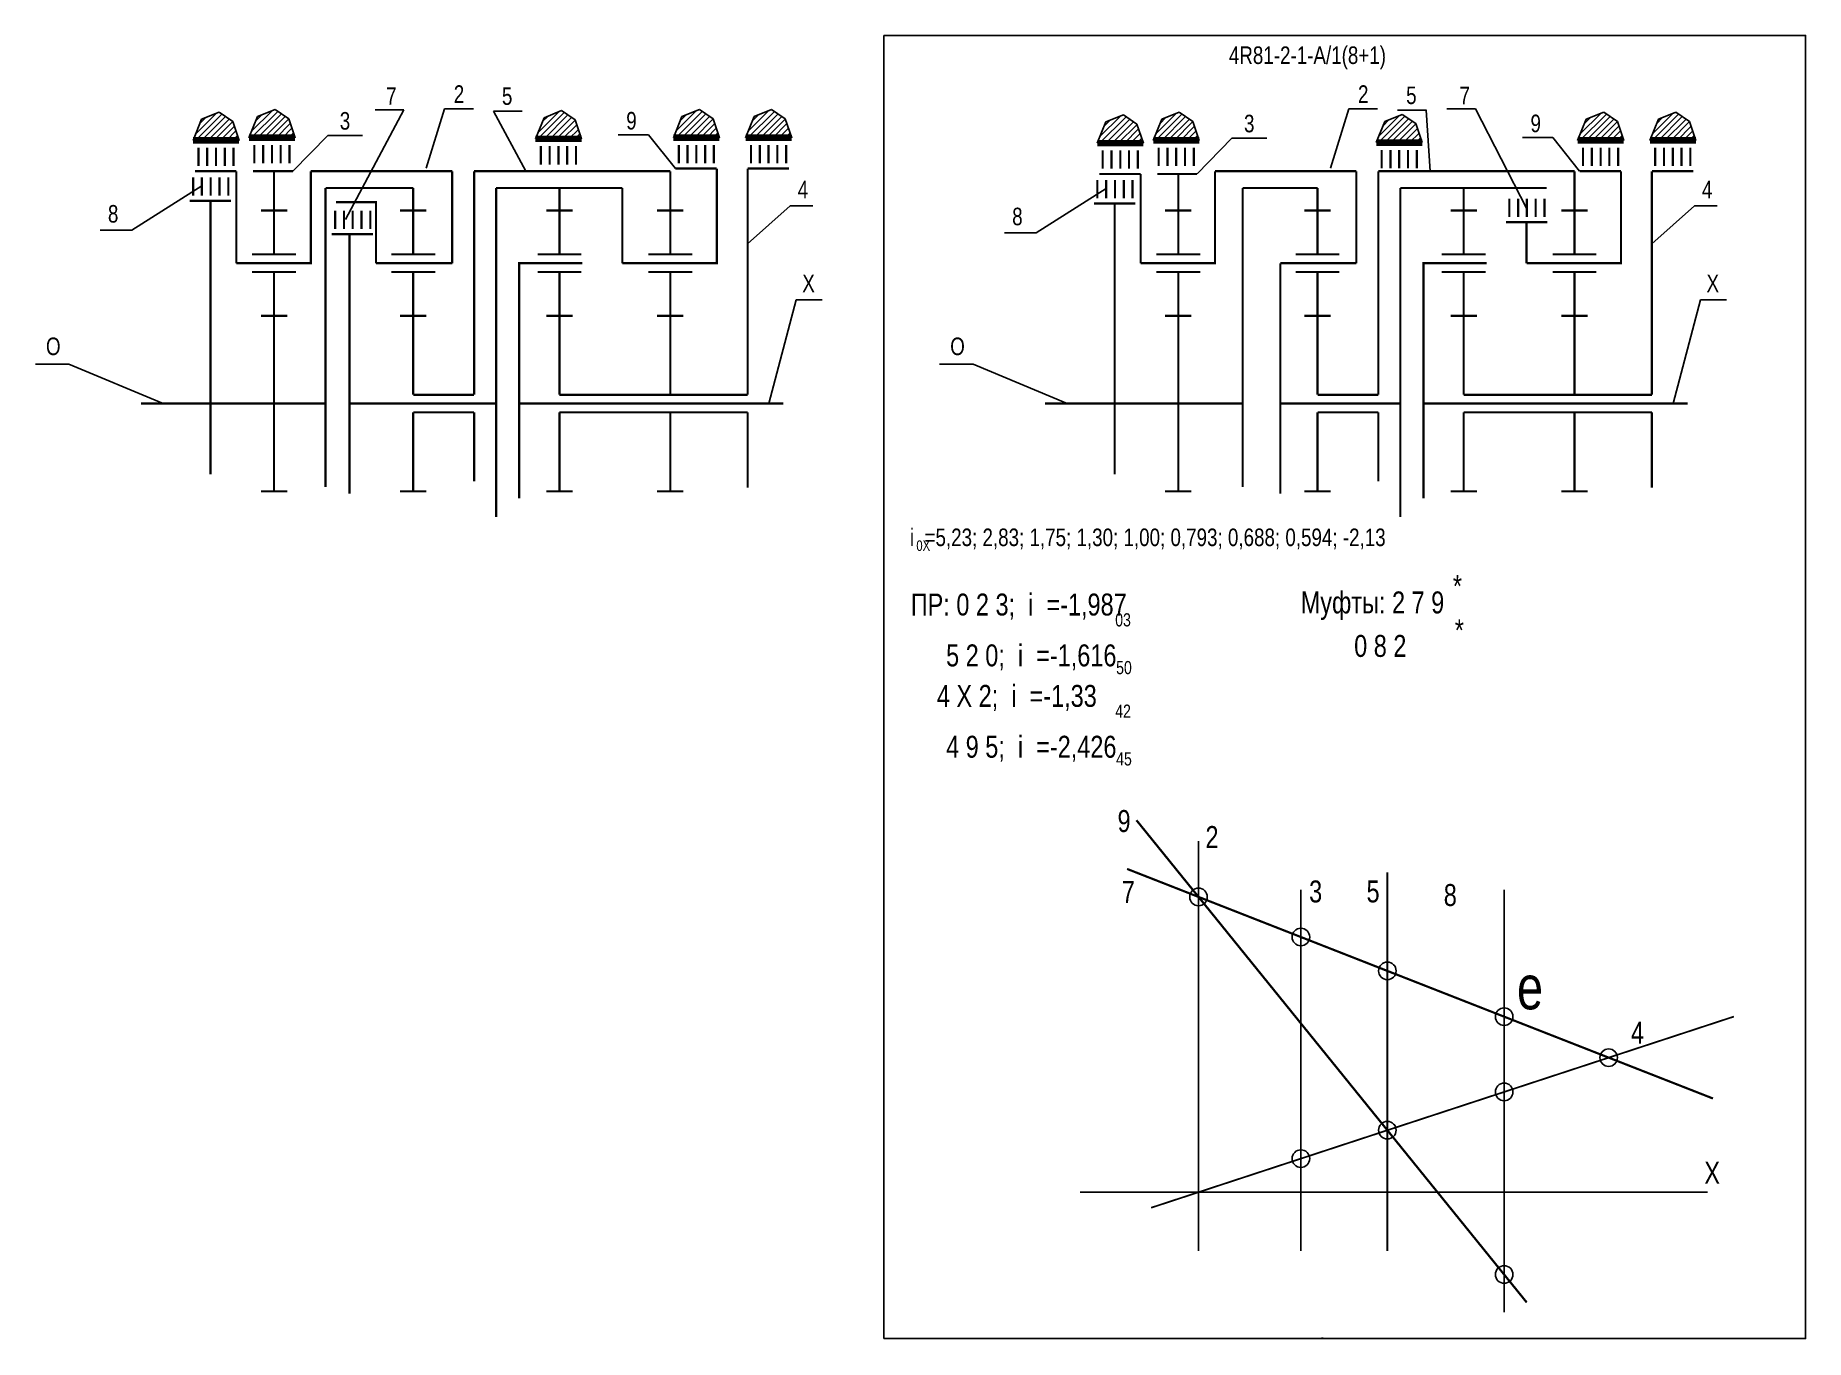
# Model space of a CAD drawing. Extents: x -546 to -142, y 153 to 450.
import ezdxf

# ---------------------------------------------------------------- set-up
doc = ezdxf.new("R2010")
doc.units = 0
doc.header["$LTSCALE"] = 15
doc.layers.get('0').update_dxf_attribs({"linetype": 'CONTINUOUS'})
doc.layers.add('DIM', color=92, linetype='CONTINUOUS')
doc.layers.add('MAIN', color=5, linetype='CONTINUOUS')
doc.styles.add('AMK', font='amk.shx', dxfattribs={"width": 0.8})

msp = doc.modelspace()

# ---------------------------------------------------------------- hatches: boundary and pattern name
at = {"layer": 'DIM'}
h = msp.add_hatch(dxfattribs=at)
h.set_pattern_fill('_USER', color=0, angle=45, style=0, pattern_type=0)
h.set_pattern_definition([(45, (-257.5336, 0.2245), (-0.7071068, 0.7071068), [])])
h.paths.add_polyline_path([(-507.83, 430.74), (-509.77, 425.92), (-499.28, 425.92), (-500.73, 430.25), (-503.84, 432.36)])
h = msp.add_hatch(dxfattribs=at)
h.set_pattern_fill('_USER', color=0, angle=45, style=0, pattern_type=0)
h.set_pattern_definition([(45, (-244.7962, 0.8376), (-0.7071068, 0.7071068), [])])
h.paths.add_polyline_path([(-495.09, 431.36), (-497.04, 426.54), (-486.54, 426.54), (-487.99, 430.86), (-491.1, 432.97)])
h = msp.add_hatch(dxfattribs=at)
h.set_pattern_fill('_USER', color=0, angle=45, style=0, pattern_type=0)
h.set_pattern_definition([(45, (-179.5258, 0.5844), (-0.7071068, 0.7071068), [])])
h.paths.add_polyline_path([(-429.82, 431.1), (-431.77, 426.28), (-421.27, 426.28), (-422.72, 430.61), (-425.83, 432.72)])
h = msp.add_hatch(dxfattribs=at)
h.set_pattern_fill('_USER', color=0, angle=45, style=0, pattern_type=0)
h.set_pattern_definition([(45, (-148.1115, 0.8376), (-0.7071068, 0.7071068), [])])
h.paths.add_polyline_path([(-398.41, 431.36), (-400.35, 426.54), (-389.86, 426.54), (-391.3, 430.86), (-394.42, 432.97)])
h = msp.add_hatch(dxfattribs=at)
h.set_pattern_fill('_USER', color=0, angle=45, style=0, pattern_type=0)
h.set_pattern_definition([(45, (-131.658, 0.8376), (-0.7071068, 0.7071068), [])])
h.paths.add_polyline_path([(-381.95, 431.36), (-383.9, 426.54), (-373.4, 426.54), (-374.85, 430.86), (-377.97, 432.97)])
h = msp.add_hatch(dxfattribs=at)
h.set_pattern_fill('_USER', color=0, angle=45, style=0, pattern_type=0)
h.set_pattern_definition([(45, (-51.5446, -0.3885), (-0.7071068, 0.7071068), [])])
h.paths.add_polyline_path([(-301.84, 430.13), (-303.78, 425.31), (-293.29, 425.31), (-294.74, 429.63), (-297.85, 431.75)])
h = msp.add_hatch(dxfattribs=at)
h.set_pattern_fill('_USER', color=0, angle=45, style=0, pattern_type=0)
h.set_pattern_definition([(45, (-38.8072, 0.2245), (-0.7071068, 0.7071068), [])])
h.paths.add_polyline_path([(-289.1, 430.74), (-291.05, 425.92), (-280.55, 425.92), (-282, 430.25), (-285.12, 432.36)])
h = msp.add_hatch(dxfattribs=at)
h.set_pattern_fill('_USER', color=0, angle=45, style=0, pattern_type=0)
h.set_pattern_definition([(45, (11.9932, -0.274), (-0.7071068, 0.7071068), [])])
h.paths.add_polyline_path([(-238.3, 430.24), (-240.25, 425.42), (-229.75, 425.42), (-231.2, 429.75), (-234.31, 431.86)])
h = msp.add_hatch(dxfattribs=at)
h.set_pattern_fill('_USER', color=0, angle=45, style=0, pattern_type=0)
h.set_pattern_definition([(45, (57.8775, 0.2245), (-0.7071068, 0.7071068), [])])
h.paths.add_polyline_path([(-192.42, 430.74), (-194.36, 425.92), (-183.87, 425.92), (-185.31, 430.25), (-188.43, 432.36)])
h = msp.add_hatch(dxfattribs=at)
h.set_pattern_fill('_USER', color=0, angle=45, style=0, pattern_type=0)
h.set_pattern_definition([(45, (74.331, 0.2245), (-0.7071068, 0.7071068), [])])
h.paths.add_polyline_path([(-175.96, 430.74), (-177.91, 425.92), (-167.41, 425.92), (-168.86, 430.25), (-171.98, 432.36)])

# ---------------------------------------------------------------- linework, layer by layer
at = {"const_width": 0.4}
for points in [[(-280.72, 266.24), (-280.72, 172.82)], [(-257.4, 255.14), (-257.4, 172.82)], [(-211.1, 255.14), (-211.1, 158.87)], [(-291.52, 182.67), (-158.77, 226.24)]]:
    msp.add_lwpolyline(points, dxfattribs=at)
at = {"layer": 'DIM', "color": 0}
for p, q in [((-507.83, 430.74), (-503.84, 432.36)), ((-503.84, 432.36), (-500.73, 430.25)), ((-495.09, 431.36), (-491.1, 432.97)), ((-491.1, 432.97), (-487.99, 430.86)), ((-461.72, 432.92), (-475.07, 407.9)), ((-468.29, 432.92), (-461.72, 432.92)), ((-456.63, 419.62), (-452.48, 433.11)), ((-452.48, 433.11), (-445.91, 433.11)), ((-441.36, 432.6), (-434.79, 432.6)), ((-441.36, 432.6), (-433.95, 418.91)), ((-429.82, 431.1), (-425.83, 432.72)), ((-425.83, 432.72), (-422.72, 430.61)), ((-398.41, 431.36), (-394.42, 432.97)), ((-394.42, 432.97), (-391.3, 430.86)), ((-381.95, 431.36), (-377.97, 432.97)), ((-377.97, 432.97), (-374.85, 430.86)), ((-301.84, 430.13), (-297.85, 431.75)), ((-297.85, 431.75), (-294.74, 429.63)), ((-289.1, 430.74), (-285.12, 432.36)), ((-285.12, 432.36), (-282, 430.25)), ((-250.64, 419.62), (-246.49, 433.11)), ((-246.49, 433.11), (-239.92, 433.11)), ((-238.3, 430.24), (-234.31, 431.86)), ((-235.38, 432.79), (-228.81, 432.79)), ((-234.31, 431.86), (-231.2, 429.75)), ((-228.83, 432.79), (-227.96, 418.91)), ((-224.16, 433.11), (-217.6, 433.11)), ((-217.6, 433.11), (-205.93, 410.32)), ((-192.42, 430.74), (-188.43, 432.36)), ((-188.43, 432.36), (-185.31, 430.25)), ((-175.96, 430.74), (-171.98, 432.36)), ((-171.98, 432.36), (-168.86, 430.25)), ((-509.77, 425.92), (-507.83, 430.74)), ((-500.73, 430.25), (-499.28, 425.92)), ((-497.04, 426.54), (-495.09, 431.36)), ((-487.99, 430.86), (-486.54, 426.54)), ((-431.77, 426.28), (-429.82, 431.1)), ((-422.72, 430.61), (-421.27, 426.28)), ((-400.35, 426.54), (-398.41, 431.36)), ((-391.3, 430.86), (-389.86, 426.54)), ((-383.9, 426.54), (-381.95, 431.36)), ((-374.85, 430.86), (-373.4, 426.54)), ((-303.78, 425.31), (-301.84, 430.13)), ((-294.74, 429.63), (-293.29, 425.31)), ((-291.05, 425.92), (-289.1, 430.74)), ((-282, 430.25), (-280.55, 425.92)), ((-240.25, 425.42), (-238.3, 430.24)), ((-231.2, 429.75), (-229.75, 425.42)), ((-194.36, 425.92), (-192.42, 430.74)), ((-185.31, 430.25), (-183.87, 425.92)), ((-177.91, 425.92), (-175.96, 430.74)), ((-168.86, 430.25), (-167.41, 425.92)), ((-479.1, 427.04), (-487.03, 418.91)), ((-479.1, 427.04), (-471.15, 427.04)), ((-430.51, 426.09), (-423.6, 426.09)), ((-412.93, 427.2), (-406.02, 427.2)), ((-406.02, 427.2), (-399.89, 419.52)), ((-399.1, 426.35), (-392.19, 426.35)), ((-382.65, 426.35), (-375.73, 426.35)), ((-273.11, 426.42), (-281.04, 418.29)), ((-273.11, 426.42), (-265.16, 426.42)), ((-238.99, 425.24), (-232.08, 425.24)), ((-206.94, 426.58), (-200.03, 426.58)), ((-200.03, 426.58), (-193.9, 418.91)), ((-193.11, 425.73), (-186.2, 425.73)), ((-176.66, 425.73), (-169.74, 425.73)), ((-507.75, 415.61), (-523.68, 405.51)), ((-301.76, 415), (-317.69, 404.89)), ((-383.43, 402.38), (-373.75, 411.01)), ((-373.75, 411.01), (-368.57, 411.01)), ((-177.44, 402.38), (-167.77, 411.01)), ((-167.77, 411.01), (-162.58, 411.01)), ((-523.68, 405.51), (-530.94, 405.51)), ((-317.69, 404.89), (-324.95, 404.89)), ((-378.59, 365.95), (-372.37, 389.61)), ((-372.37, 389.61), (-366.46, 389.61)), ((-172.6, 365.95), (-166.38, 389.61)), ((-166.38, 389.61), (-160.47, 389.61)), ((-538.08, 374.93), (-545.68, 374.93)), ((-516.6, 365.95), (-538.08, 374.93)), ((-332.09, 374.93), (-339.7, 374.93)), ((-310.61, 365.95), (-332.09, 374.93))]:
    msp.add_line(p, q, dxfattribs=at)
for points, const_width in [([(-396.06, 397.95), (-390.47, 397.95), (-390.47, 419.52)], 0.5), ([(-383.43, 374.89), (-383.43, 419.52)], 0.5), ([(-499.9, 418.91), (-499.9, 397.95)], 0.5), ([(-487.03, 418.91), (-496.13, 418.91)], 0.5), ([(-491.32, 416.65), (-491.32, 418.91)], 0.5), ([(-486.32, 397.95), (-482.96, 397.95), (-482.96, 418.91)], 0.5), ([(-482.96, 418.91), (-450.74, 418.91)], 0.5), ([(-450.74, 418.91), (-450.74, 397.95)], 0.5), ([(-445.74, 418.91), (-445.74, 367.95)], 0.5), ([(-445.74, 418.91), (-401.06, 418.91)], 0.5), ([(-293.91, 418.29), (-293.91, 397.95)], 0.5), ([(-281.04, 418.29), (-290.14, 418.29)], 0.5), ([(-285.33, 416.65), (-285.33, 418.29)], 0.5), ([(-280.33, 397.95), (-276.97, 397.95), (-276.97, 418.91)], 0.5), ([(-276.97, 418.91), (-244.76, 418.91)], 0.5), ([(-244.76, 418.91), (-244.76, 397.95)], 0.5), ([(-239.76, 418.91), (-239.76, 367.95)], 0.5), ([(-239.76, 418.91), (-195.07, 418.91)], 0.5), ([(-190.07, 397.95), (-184.48, 397.95), (-184.48, 418.91)], 0.5), ([(-177.44, 374.89), (-177.44, 418.91)], 0.5), ([(-505.81, 349.81), (-505.81, 412.18)], 0.5), ([(-479.58, 415.08), (-479.58, 346.91)], 0.5), ([(-459.61, 415.08), (-479.58, 415.08)], 0.5), ([(-468.09, 397.95), (-468.09, 411.85), (-477.2, 411.85)], 0.5), ([(-440.74, 415.08), (-440.74, 340.09)], 0.5), ([(-440.74, 415.08), (-411.98, 415.08)], 0.5), ([(-411.98, 415.08), (-411.98, 397.95)], 0.5), ([(-299.82, 349.81), (-299.82, 411.57)], 0.5), ([(-270.68, 415.08), (-270.68, 346.91)], 0.5), ([(-253.62, 415.08), (-270.68, 415.08)], 0.5), ([(-234.76, 415.08), (-234.76, 340.09)], 0.5), ([(-234.76, 415.08), (-201.42, 415.08)], 0.5), ([(-205.99, 407.29), (-205.99, 397.95)], 0.5), ([(-474.12, 404.56), (-474.12, 345.39)], 0.5), ([(-464.21, 397.95), (-468.09, 397.95)], 0.5), ([(-430.92, 397.95), (-435.47, 397.95), (-435.47, 344.38)], 0.5), ([(-421.3, 397.95), (-421.06, 397.95)], 0.5), ([(-258.22, 397.95), (-262.1, 397.95)], 0.5), ([(-262.1, 397.95), (-262.1, 345.39)], 0.5), ([(-224.93, 397.95), (-229.48, 397.95), (-229.48, 344.38)], 0.5), ([(-215.31, 397.95), (-215.07, 397.95)], 0.5), ([(-383.43, 367.95), (-383.43, 374.89)], 0.5), ([(-177.44, 367.95), (-177.44, 374.89)], 0.5), ([(-459.61, 367.95), (-445.74, 367.95)], 0.5), ([(-426.3, 367.95), (-383.43, 367.95)], 0.5), ([(-253.62, 367.95), (-239.76, 367.95)], 0.5), ([(-220.31, 367.95), (-177.44, 367.95)], 0.5), ([(-521.66, 365.95), (-479.58, 365.95)], 0.5), ([(-474.12, 365.95), (-440.74, 365.95)], 0.5), ([(-459.61, 363.95), (-445.74, 363.95)], 0.5), ([(-445.74, 363.95), (-445.74, 348.25)], 0.5), ([(-435.47, 365.95), (-375.31, 365.95)], 0.5), ([(-426.3, 363.95), (-383.43, 363.95)], 0.5), ([(-383.43, 346.82), (-383.43, 363.95)], 0.5), ([(-315.67, 365.95), (-270.68, 365.95)], 0.5), ([(-262.1, 365.95), (-244.76, 365.95)], 0.5), ([(-253.62, 363.95), (-239.76, 363.95)], 0.5), ([(-244.76, 365.95), (-234.76, 365.95)], 0.5), ([(-239.76, 363.95), (-239.76, 348.25)], 0.5), ([(-229.48, 365.95), (-169.32, 365.95)], 0.5), ([(-220.31, 363.95), (-177.44, 363.95)], 0.5), ([(-177.44, 346.82), (-177.44, 363.95)], 0.5), ([(-294.86, 270.99), (-205.96, 161.09)], 0.5), ([(-163.53, 207.57), (-296.99, 259.89)], 0.5), ([(-237.7, 259.11), (-237.7, 172.82)], 0.5), ([(-307.72, 186.22), (-164.75, 186.22)], 0.4), ([(-252.52, 153.13), (-252.52, 152.87)], 0.5)]:
    msp.add_lwpolyline(points, dxfattribs=dict(at, const_width=const_width))
for centre in [(-280.72, 253.51), (-257.4, 244.37), (-237.7, 236.65), (-211.1, 226.22), (-187.29, 216.88), (-211.1, 209.07), (-237.7, 200.34), (-257.4, 193.87), (-211.1, 167.45)]:
    msp.add_circle(centre, 2, dxfattribs=at)
at = {"layer": 'MAIN'}
for points in [[(-352.43, 152.87), (-352.43, 449.87)], [(-352.43, 449.87), (-142.43, 449.87), (-142.43, 152.87), (-352.43, 152.87)]]:
    msp.add_lwpolyline(points, dxfattribs=at)
at = {"layer": 'MAIN', "color": 0}
for points, const_width in [([(-509.77, 425.92), (-499.28, 425.92)], 1.5), ([(-500.54, 424.27), (-500.54, 420.08)], 0.5), ([(-497.04, 426.54), (-486.54, 426.54)], 1.5), ([(-487.8, 424.89), (-487.8, 420.69)], 0.5), ([(-431.77, 426.28), (-421.27, 426.28)], 1.5), ([(-422.53, 424.63), (-422.53, 420.43)], 0.5), ([(-400.35, 426.54), (-389.86, 426.54)], 1.5), ([(-391.12, 424.89), (-391.12, 420.69)], 0.5), ([(-383.9, 426.54), (-373.4, 426.54)], 1.5), ([(-374.67, 424.89), (-374.67, 420.69)], 0.5), ([(-303.78, 425.31), (-293.29, 425.31)], 1.5), ([(-294.55, 423.66), (-294.55, 419.46)], 0.5), ([(-291.05, 425.92), (-280.55, 425.92)], 1.5), ([(-281.81, 424.27), (-281.81, 420.08)], 0.5), ([(-240.25, 425.42), (-229.75, 425.42)], 1.5), ([(-231.01, 423.77), (-231.01, 419.58)], 0.5), ([(-194.36, 425.92), (-183.87, 425.92)], 1.5), ([(-185.13, 424.27), (-185.13, 420.08)], 0.5), ([(-177.91, 425.92), (-167.41, 425.92)], 1.5), ([(-168.68, 424.27), (-168.68, 420.08)], 0.5), ([(-399.89, 419.52), (-390.47, 419.52)], 0.5), ([(-383.43, 419.52), (-374.02, 419.52)], 0.5), ([(-509.31, 418.91), (-499.9, 418.91)], 0.5), ([(-501.75, 417.55), (-501.75, 413.35)], 0.5), ([(-491.32, 409.95), (-491.32, 416.65)], 0.5), ([(-401.06, 399.95), (-401.06, 418.91)], 0.5), ([(-303.32, 418.29), (-293.91, 418.29)], 0.5), ([(-295.76, 416.94), (-295.76, 412.74)], 0.5), ([(-285.33, 409.95), (-285.33, 416.65)], 0.5), ([(-195.07, 399.95), (-195.07, 418.91)], 0.5), ([(-193.9, 418.91), (-184.48, 418.91)], 0.5), ([(-177.44, 418.91), (-168.03, 418.91)], 0.5), ([(-510.52, 412.18), (-501.1, 412.18)], 0.5), ([(-459.61, 409.95), (-459.61, 415.08)], 0.5), ([(-426.3, 409.95), (-426.3, 415.08)], 0.5), ([(-304.53, 411.57), (-295.11, 411.57)], 0.5), ([(-253.62, 409.95), (-253.62, 415.08)], 0.5), ([(-220.31, 409.95), (-220.31, 415.08)], 0.5), ([(-201.93, 412.65), (-201.93, 408.45)], 0.5), ([(-491.32, 409.95), (-494.32, 409.95)], 0.5), ([(-491.32, 399.95), (-491.32, 409.95)], 0.5), ([(-491.32, 409.95), (-488.32, 409.95)], 0.5), ([(-469.4, 409.93), (-469.4, 405.73)], 0.5), ([(-459.61, 409.95), (-462.61, 409.95)], 0.5), ([(-459.61, 399.95), (-459.61, 409.95)], 0.5), ([(-459.61, 409.95), (-456.61, 409.95)], 0.5), ([(-426.3, 409.95), (-429.3, 409.95)], 0.5), ([(-426.3, 399.95), (-426.3, 409.95)], 0.5), ([(-426.3, 409.95), (-423.3, 409.95)], 0.5), ([(-401.06, 409.95), (-404.06, 409.95)], 0.5), ([(-401.06, 409.95), (-398.06, 409.95)], 0.5), ([(-285.33, 409.95), (-288.33, 409.95)], 0.5), ([(-285.33, 399.95), (-285.33, 409.95)], 0.5), ([(-285.33, 409.95), (-282.33, 409.95)], 0.5), ([(-253.62, 409.95), (-256.62, 409.95)], 0.5), ([(-253.62, 399.95), (-253.62, 409.95)], 0.5), ([(-253.62, 409.95), (-250.62, 409.95)], 0.5), ([(-220.31, 409.95), (-223.31, 409.95)], 0.5), ([(-220.31, 399.95), (-220.31, 409.95)], 0.5), ([(-220.31, 409.95), (-217.31, 409.95)], 0.5), ([(-210.7, 407.29), (-201.29, 407.29)], 0.5), ([(-195.07, 409.95), (-198.07, 409.95)], 0.5), ([(-195.07, 409.95), (-192.07, 409.95)], 0.5), ([(-478.17, 404.56), (-468.76, 404.56)], 0.5), ([(-486.32, 397.95), (-499.9, 397.95)], 0.5), ([(-491.32, 395.95), (-496.32, 395.95)], 0.5), ([(-491.32, 385.95), (-491.32, 395.95), (-486.32, 395.95)], 0.5), ([(-459.61, 395.95), (-464.61, 395.95)], 0.5), ([(-450.74, 397.95), (-464.21, 397.95)], 0.5), ([(-459.61, 385.95), (-459.61, 395.95), (-454.61, 395.95)], 0.5), ([(-426.3, 395.95), (-431.3, 395.95)], 0.5), ([(-421.3, 397.95), (-430.92, 397.95)], 0.5), ([(-426.3, 385.95), (-426.3, 395.95), (-421.3, 395.95)], 0.5), ([(-396.06, 397.95), (-411.98, 397.95)], 0.5), ([(-401.06, 395.95), (-406.06, 395.95)], 0.5), ([(-401.06, 385.95), (-401.06, 395.95), (-396.06, 395.95)], 0.5), ([(-280.33, 397.95), (-293.91, 397.95)], 0.5), ([(-285.33, 395.95), (-290.33, 395.95)], 0.5), ([(-285.33, 385.95), (-285.33, 395.95), (-280.33, 395.95)], 0.5), ([(-253.62, 395.95), (-258.62, 395.95)], 0.5), ([(-244.76, 397.95), (-258.22, 397.95)], 0.5), ([(-253.62, 385.95), (-253.62, 395.95), (-248.62, 395.95)], 0.5), ([(-220.31, 395.95), (-225.31, 395.95)], 0.5), ([(-215.31, 397.95), (-224.93, 397.95)], 0.5), ([(-220.31, 385.95), (-220.31, 395.95), (-215.31, 395.95)], 0.5), ([(-190.07, 397.95), (-205.99, 397.95)], 0.5), ([(-195.07, 395.95), (-200.07, 395.95)], 0.5), ([(-195.07, 385.95), (-195.07, 395.95), (-190.07, 395.95)], 0.5), ([(-491.32, 385.95), (-494.32, 385.95)], 0.5), ([(-491.32, 365.95), (-491.32, 385.95)], 0.5), ([(-491.32, 385.95), (-488.32, 385.95)], 0.5), ([(-459.61, 385.95), (-462.61, 385.95)], 0.5), ([(-459.61, 367.95), (-459.61, 385.95)], 0.5), ([(-459.61, 385.95), (-456.61, 385.95)], 0.5), ([(-426.3, 385.95), (-429.3, 385.95)], 0.5), ([(-426.3, 367.95), (-426.3, 385.95)], 0.5), ([(-426.3, 385.95), (-423.3, 385.95)], 0.5), ([(-401.06, 385.95), (-404.06, 385.95)], 0.5), ([(-401.06, 367.95), (-401.06, 385.95)], 0.5), ([(-401.06, 385.95), (-398.06, 385.95)], 0.5), ([(-285.33, 385.95), (-288.33, 385.95)], 0.5), ([(-285.33, 365.95), (-285.33, 385.95)], 0.5), ([(-285.33, 385.95), (-282.33, 385.95)], 0.5), ([(-253.62, 385.95), (-256.62, 385.95)], 0.5), ([(-253.62, 367.95), (-253.62, 385.95)], 0.5), ([(-253.62, 385.95), (-250.62, 385.95)], 0.5), ([(-220.31, 385.95), (-223.31, 385.95)], 0.5), ([(-220.31, 367.95), (-220.31, 385.95)], 0.5), ([(-220.31, 385.95), (-217.31, 385.95)], 0.5), ([(-195.07, 385.95), (-198.07, 385.95)], 0.5), ([(-195.07, 367.95), (-195.07, 385.95)], 0.5), ([(-195.07, 385.95), (-192.07, 385.95)], 0.5), ([(-491.32, 365.95), (-491.32, 345.95)], 0.5), ([(-459.61, 363.95), (-459.61, 345.95)], 0.5), ([(-426.3, 363.95), (-426.3, 345.95)], 0.5), ([(-401.06, 363.95), (-401.06, 345.95)], 0.5), ([(-285.33, 365.95), (-285.33, 345.95)], 0.5), ([(-253.62, 363.95), (-253.62, 345.95)], 0.5), ([(-220.31, 363.95), (-220.31, 345.95)], 0.5), ([(-195.07, 363.95), (-195.07, 345.95)], 0.5), ([(-491.32, 345.95), (-494.32, 345.95)], 0.5), ([(-491.32, 345.95), (-488.32, 345.95)], 0.5), ([(-459.61, 345.95), (-462.61, 345.95)], 0.5), ([(-459.61, 345.95), (-456.61, 345.95)], 0.5), ([(-426.3, 345.95), (-429.3, 345.95)], 0.5), ([(-426.3, 345.95), (-423.3, 345.95)], 0.5), ([(-401.06, 345.95), (-404.06, 345.95)], 0.5), ([(-401.06, 345.95), (-398.06, 345.95)], 0.5), ([(-285.33, 345.95), (-288.33, 345.95)], 0.5), ([(-285.33, 345.95), (-282.33, 345.95)], 0.5), ([(-253.62, 345.95), (-256.62, 345.95)], 0.5), ([(-253.62, 345.95), (-250.62, 345.95)], 0.5), ([(-220.31, 345.95), (-223.31, 345.95)], 0.5), ([(-220.31, 345.95), (-217.31, 345.95)], 0.5), ([(-195.07, 345.95), (-198.07, 345.95)], 0.5), ([(-195.07, 345.95), (-192.07, 345.95)], 0.5)]:
    msp.add_lwpolyline(points, dxfattribs=dict(at, const_width=const_width))
for points in [[(-508.54, 424.27, 0.5, 0.5, 0), (-508.54, 420.08, 0.5, 0.5, 0)], [(-506.54, 424.27, 0.5, 0.5, 0), (-506.54, 420.08, 0.5, 0.5, 0)], [(-504.54, 424.27, 0.5, 0.5, 0), (-504.54, 420.08, 0.5, 0.5, 0)], [(-502.54, 424.27, 0.5, 0.5, 0), (-502.54, 420.08, 0.5, 0.5, 0)], [(-495.8, 424.89, 0.5, 0.5, 0), (-495.8, 420.69, 0.5, 0.5, 0)], [(-493.8, 424.89, 0.5, 0.5, 0), (-493.8, 420.69, 0.5, 0.5, 0)], [(-491.8, 424.89, 0.5, 0.5, 0), (-491.8, 420.69, 0.5, 0.5, 0)], [(-489.8, 424.89, 0.5, 0.5, 0), (-489.8, 420.69, 0.5, 0.5, 0)], [(-430.53, 424.63, 0.5, 0.5, 0), (-430.53, 420.43, 0.5, 0.5, 0)], [(-428.53, 424.63, 0.5, 0.5, 0), (-428.53, 420.43, 0.5, 0.5, 0)], [(-426.53, 424.63, 0.5, 0.5, 0), (-426.53, 420.43, 0.5, 0.5, 0)], [(-424.53, 424.63, 0.5, 0.5, 0), (-424.53, 420.43, 0.5, 0.5, 0)], [(-399.12, 424.89, 0.5, 0.5, 0), (-399.12, 420.69, 0.5, 0.5, 0)], [(-397.12, 424.89, 0.5, 0.5, 0), (-397.12, 420.69, 0.5, 0.5, 0)], [(-395.12, 424.89, 0.5, 0.5, 0), (-395.12, 420.69, 0.5, 0.5, 0)], [(-393.12, 424.89, 0.5, 0.5, 0), (-393.12, 420.69, 0.5, 0.5, 0)], [(-382.67, 424.89, 0.5, 0.5, 0), (-382.67, 420.69, 0.5, 0.5, 0)], [(-380.67, 424.89, 0.5, 0.5, 0), (-380.67, 420.69, 0.5, 0.5, 0)], [(-378.67, 424.89, 0.5, 0.5, 0), (-378.67, 420.69, 0.5, 0.5, 0)], [(-376.67, 424.89, 0.5, 0.5, 0), (-376.67, 420.69, 0.5, 0.5, 0)], [(-302.55, 423.66, 0.5, 0.5, 0), (-302.55, 419.46, 0.5, 0.5, 0)], [(-300.55, 423.66, 0.5, 0.5, 0), (-300.55, 419.46, 0.5, 0.5, 0)], [(-298.55, 423.66, 0.5, 0.5, 0), (-298.55, 419.46, 0.5, 0.5, 0)], [(-296.55, 423.66, 0.5, 0.5, 0), (-296.55, 419.46, 0.5, 0.5, 0)], [(-289.81, 424.27, 0.5, 0.5, 0), (-289.81, 420.08, 0.5, 0.5, 0)], [(-287.81, 424.27, 0.5, 0.5, 0), (-287.81, 420.08, 0.5, 0.5, 0)], [(-285.81, 424.27, 0.5, 0.5, 0), (-285.81, 420.08, 0.5, 0.5, 0)], [(-283.81, 424.27, 0.5, 0.5, 0), (-283.81, 420.08, 0.5, 0.5, 0)], [(-239.01, 423.77, 0.5, 0.5, 0), (-239.01, 419.58, 0.5, 0.5, 0)], [(-237.01, 423.77, 0.5, 0.5, 0), (-237.01, 419.58, 0.5, 0.5, 0)], [(-235.01, 423.77, 0.5, 0.5, 0), (-235.01, 419.58, 0.5, 0.5, 0)], [(-233.01, 423.77, 0.5, 0.5, 0), (-233.01, 419.58, 0.5, 0.5, 0)], [(-193.13, 424.27, 0.5, 0.5, 0), (-193.13, 420.08, 0.5, 0.5, 0)], [(-191.13, 424.27, 0.5, 0.5, 0), (-191.13, 420.08, 0.5, 0.5, 0)], [(-189.13, 424.27, 0.5, 0.5, 0), (-189.13, 420.08, 0.5, 0.5, 0)], [(-187.13, 424.27, 0.5, 0.5, 0), (-187.13, 420.08, 0.5, 0.5, 0)], [(-176.68, 424.27, 0.5, 0.5, 0), (-176.68, 420.08, 0.5, 0.5, 0)], [(-174.68, 424.27, 0.5, 0.5, 0), (-174.68, 420.08, 0.5, 0.5, 0)], [(-172.68, 424.27, 0.5, 0.5, 0), (-172.68, 420.08, 0.5, 0.5, 0)], [(-170.68, 424.27, 0.5, 0.5, 0), (-170.68, 420.08, 0.5, 0.5, 0)], [(-509.75, 417.55, 0.5, 0.5, 0), (-509.75, 413.35, 0.5, 0.5, 0)], [(-507.75, 417.55, 0.5, 0.5, 0), (-507.75, 413.35, 0.5, 0.5, 0)], [(-505.75, 417.55, 0.5, 0.5, 0), (-505.75, 413.35, 0.5, 0.5, 0)], [(-503.75, 417.55, 0.5, 0.5, 0), (-503.75, 413.35, 0.5, 0.5, 0)], [(-303.76, 416.94, 0.5, 0.5, 0), (-303.76, 412.74, 0.5, 0.5, 0)], [(-301.76, 416.94, 0.5, 0.5, 0), (-301.76, 412.74, 0.5, 0.5, 0)], [(-299.76, 416.94, 0.5, 0.5, 0), (-299.76, 412.74, 0.5, 0.5, 0)], [(-297.76, 416.94, 0.5, 0.5, 0), (-297.76, 412.74, 0.5, 0.5, 0)], [(-209.93, 412.65, 0.5, 0.5, 0), (-209.93, 408.45, 0.5, 0.5, 0)], [(-207.93, 412.65, 0.5, 0.5, 0), (-207.93, 408.45, 0.5, 0.5, 0)], [(-205.93, 412.65, 0.5, 0.5, 0), (-205.93, 408.45, 0.5, 0.5, 0)], [(-203.93, 412.65, 0.5, 0.5, 0), (-203.93, 408.45, 0.5, 0.5, 0)], [(-477.4, 409.93, 0.5, 0.5, 0), (-477.4, 405.73, 0.5, 0.5, 0)], [(-475.4, 409.93, 0.5, 0.5, 0), (-475.4, 405.73, 0.5, 0.5, 0)], [(-473.4, 409.93, 0.5, 0.5, 0), (-473.4, 405.73, 0.5, 0.5, 0)], [(-471.4, 409.93, 0.5, 0.5, 0), (-471.4, 405.73, 0.5, 0.5, 0)], [(-486.32, 399.95, 0.5, 0.5, 0), (-496.32, 399.95, 0.5, 0.5, 0)], [(-454.61, 399.95, 0.5, 0.5, 0), (-464.61, 399.95, 0.5, 0.5, 0)], [(-421.3, 399.95, 0.5, 0.5, 0), (-431.3, 399.95, 0.5, 0.5, 0)], [(-396.06, 399.95, 0.5, 0.5, 0), (-406.06, 399.95, 0.5, 0.5, 0)], [(-280.33, 399.95, 0.5, 0.5, 0), (-290.33, 399.95, 0.5, 0.5, 0)], [(-248.62, 399.95, 0.5, 0.5, 0), (-258.62, 399.95, 0.5, 0.5, 0)], [(-215.31, 399.95, 0.5, 0.5, 0), (-225.31, 399.95, 0.5, 0.5, 0)], [(-190.07, 399.95, 0.5, 0.5, 0), (-200.07, 399.95, 0.5, 0.5, 0)]]:
    msp.add_lwpolyline(points, format="xyseb", dxfattribs=at)

# ---------------------------------------------------------------- texts
at = {"layer": 'DIM', "color": 0, "style": 'AMK', "width": 0.8}
for s, height, p in [('4R81-2-1-A/1(8+1)', 4, (-273.81, 443.35)), ('7', 4, (-465.79, 434.04)), ('2', 4, (-450.38, 434.49)), ('5', 4, (-439.41, 434.03)), ('2', 4, (-244.39, 434.49)), ('5', 4, (-233.43, 434.21)), ('7', 4, (-221.27, 434.16)), ('3', 4, (-476.35, 428.39)), ('9', 4, (-411.09, 428.42)), ('3', 4, (-270.36, 427.78)), ('9', 4, (-205.1, 427.81)), ('4', 4, (-372.03, 412.74)), ('4', 4, (-166.04, 412.74)), ('8', 4, (-529.16, 407.2)), ('8', 4, (-323.17, 406.59)), ('X', 4, (-370.99, 391.34)), ('X', 4, (-165, 391.34)), ('O', 4, (-543.28, 377)), ('O', 4, (-337.29, 377)), ('i  =5,23; 2,83; 1,75; 1,30; 1,00; 0,793; 0,688; 0,594; -2,13', 4, (-346.47, 333.47)), ('0X', 2.4, (-345, 332.37)), ('*', 5, (-222.78, 321.86)), (' ПР: 0 2 3;  i  =-1,987', 5, (-347.76, 317.65)), ('Муфты: 2 7 9', 5, (-257.44, 318.13)), ('03', 3, (-299.7, 315.16)), ('*', 5, (-222.35, 311.79)), ('    5 2 0;  i  =-1,616', 5, (-344.17, 306.06)), ('       0 8 2', 5, (-255.67, 308.22)), ('50', 3, (-299.49, 304.28)), ('     4 X 2;  i  =-1,33', 5, (-347.76, 296.83)), ('42', 3, (-299.7, 294.35)), ('    4 9 5;  i  =-2,426', 5, (-344.17, 285.24)), ('45', 3, (-299.49, 283.47)), ('9', 5, (-299.17, 268.31)), ('2', 5, (-279.14, 264.66)), ('7', 5, (-298.21, 252.12)), ('3', 5, (-255.53, 252.26)), ('5', 5, (-242.45, 252.26)), ('8', 5, (-224.86, 251.44)), ('e', 10, (-208.18, 227.89)), ('4', 5, (-182.21, 220.09)), ('X', 5, (-165.5, 188.14))]:
    msp.add_text(s, height=height, dxfattribs=at).set_placement(p)

doc.saveas('drawing.dxf')
